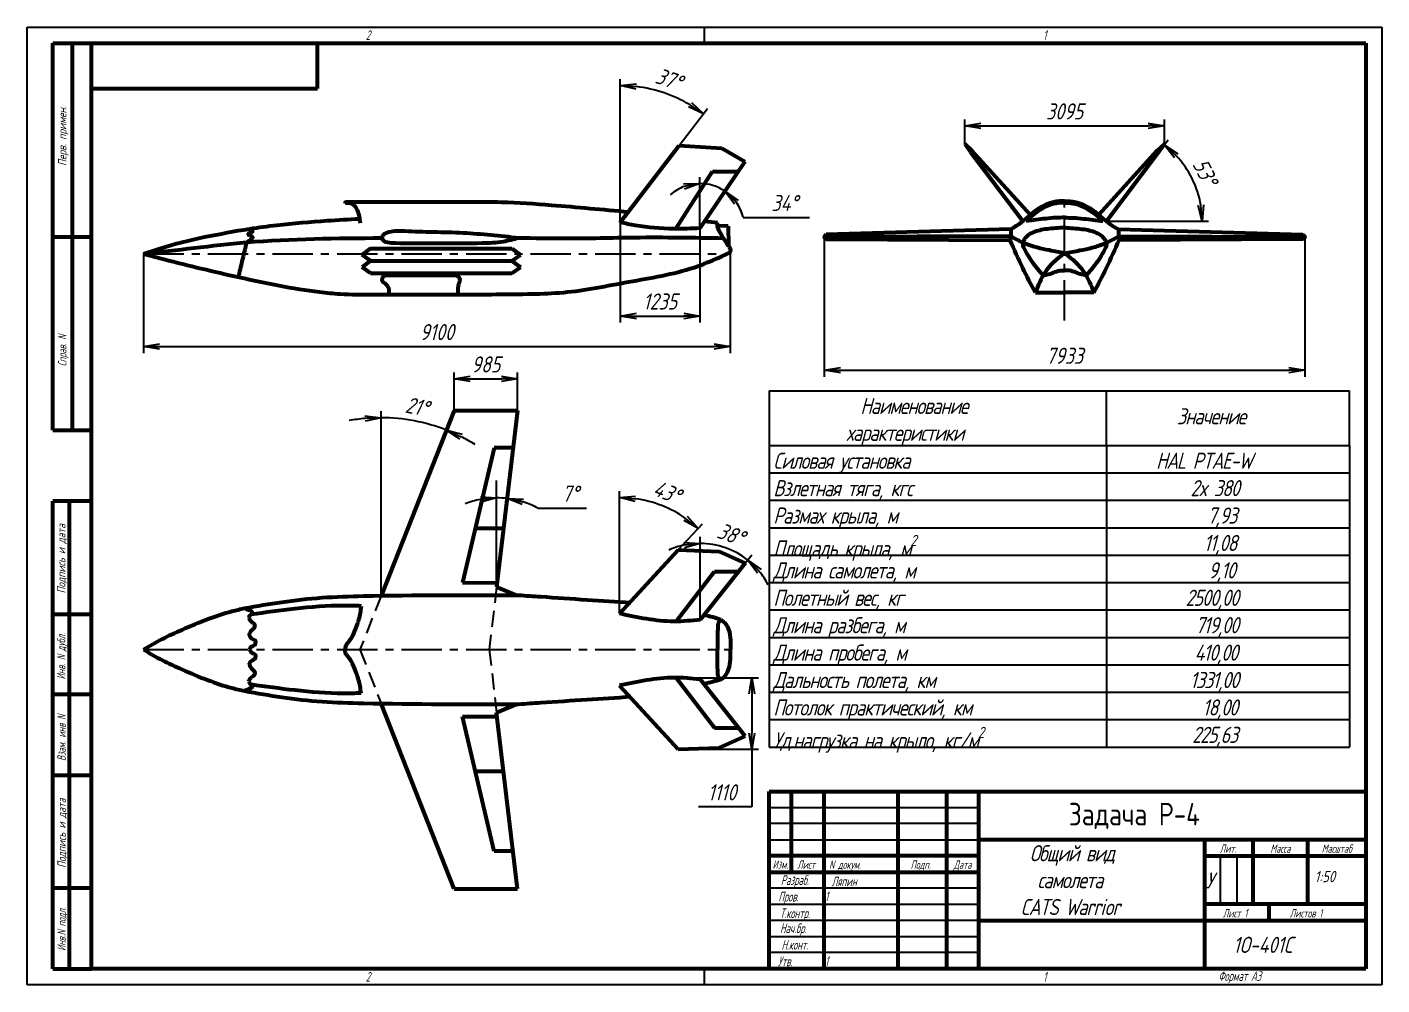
# Model space of a CAD drawing. Header units: millimetres. Extents: x -985956116104 to 1932156, y -552630487266 to 633586.
# Drawn here: x 5994.7 to 6414.7, y 35515 to 35812 of the extents above; entities that cross this region are included whole.
import ezdxf
from ezdxf.enums import TextEntityAlignment as Align

# ---------------------------------------------------------------- set-up
doc = ezdxf.new("R2010")
doc.units = ezdxf.units.MM
doc.linetypes.add('CENTER', pattern=[2, 1.25, -0.25, 0.25, -0.25])
doc.linetypes.add('DASHED', pattern=[0.75, 0.5, -0.25])
for name, color, linetype, lineweight in [('_axes (Оси)', 6, 'CENTER', 30), ('_basic (Основной)', 4, 'Continuous', 60), ('_contour (Тонкий)', 7, 'Continuous', 30), ('_inscription (Знаки)', 30, 'Continuous', 80), ('_invisible (Невидимый)', 1, 'DASHED', 30), ('_remote (Тонкий)', 9, 'Continuous', 30), ('_text (Надписи)', 2, 'Continuous', 30)]:
    doc.layers.add(name, color=color, linetype=linetype, lineweight=lineweight)
doc.styles.add('ESKD', font='eskd.shx', dxfattribs={"oblique": 15, "height": 5})
doc.dimstyles.new('ESKD', dxfattribs={"dimtxt": 5, "dimasz": 5, "dimexe": 2, "dimexo": 0, "dimgap": 2, "dimtad": 1, "dimtoh": 1, "dimzin": 12, "dimdsep": 46, "dimtxsty": 'ESKD', "dimblk1": 'OPEN', "dimblk2": 'OPEN', "dimsah": 1, "dimcen": 5, "dimclrd": 256, "dimclre": 256, "dimclrt": 2, "dimadec": 0, "dimazin": 0, "dimtfac": 1, "dimtmove": 0, "dimatfit": 3, "dimldrblk": 'OPEN', "dimfxl": 1, "dimtolj": 1, "dimtzin": 12, "dimlwd": -1, "dimlwe": -1, "dimarcsym": 0})

# ---------------------------------------------------------------- blocks, each defined once
blk = doc.blocks.new('_OPEN')
at = {"color": 0, "linetype": 'ByBlock'}
for p, q in [((-1, 0.167), (0, 0)), ((0, 0), (-1, -0.167)), ((0, 0), (-1, 0))]:
    blk.add_line(p, q, dxfattribs=at)
blk = doc.blocks.new('*D619')
at = {"layer": '_contour (Тонкий)', "transparency": 16777216}
for p, q in [((6212.7, 35742.11), (6212.7, 35710.9)), ((6030.78, 35741.65), (6030.78, 35710.9)), ((6035.78, 35712.9), (6207.7, 35712.9))]:
    blk.add_line(p, q, dxfattribs=at)
at = {"layer": 'Defpoints', "color": 0, "transparency": 16777216}
for p in [(6212.7, 35742.11), (6030.78, 35741.65), (6212.7, 35712.9)]:
    blk.add_point(p, dxfattribs=at)
at = {"layer": '_contour (Тонкий)', "transparency": 16777216, "xscale": 5, "yscale": 5, "zscale": 5, "rotation": 180}
blk.add_blockref('_OPEN', (6030.78, 35712.9), dxfattribs=at)
at = {"layer": '_contour (Тонкий)', "transparency": 16777216, "xscale": 5, "yscale": 5, "zscale": 5}
blk.add_blockref('_OPEN', (6212.7, 35712.9), dxfattribs=at)
at = {"layer": '_contour (Тонкий)', "color": 2, "transparency": 16777216, "insert": (6121.74, 35717.4), "char_height": 5, "attachment_point": 5, "style": 'ESKD'}
blk.add_mtext('\\A1;9100', dxfattribs=at)
blk = doc.blocks.new('*D620')
at = {"layer": '_contour (Тонкий)', "transparency": 16777216}
for p, q in [((6178.6, 35751.37), (6178.6, 35720.38)), ((6203.29, 35749.6), (6203.29, 35720.38)), ((6183.6, 35722.38), (6198.29, 35722.38))]:
    blk.add_line(p, q, dxfattribs=at)
at = {"layer": 'Defpoints', "color": 0, "transparency": 16777216}
for p in [(6178.6, 35751.37), (6203.29, 35749.6), (6203.29, 35722.38)]:
    blk.add_point(p, dxfattribs=at)
at = {"layer": '_contour (Тонкий)', "transparency": 16777216, "xscale": 5, "yscale": 5, "zscale": 5, "rotation": 180}
blk.add_blockref('_OPEN', (6178.6, 35722.38), dxfattribs=at)
at = {"layer": '_contour (Тонкий)', "transparency": 16777216, "xscale": 5, "yscale": 5, "zscale": 5}
blk.add_blockref('_OPEN', (6203.29, 35722.38), dxfattribs=at)
at = {"layer": '_contour (Тонкий)', "color": 2, "transparency": 16777216, "insert": (6190.94, 35726.88), "char_height": 5, "attachment_point": 5, "style": 'ESKD'}
blk.add_mtext('\\A1;1235', dxfattribs=at)
blk = doc.blocks.new('*D621')
at = {"layer": '_contour (Тонкий)', "transparency": 16777216}
for p, q in [((6127.09, 35693.12), (6127.09, 35704.87)), ((6146.75, 35693.12), (6146.75, 35704.87)), ((6132.09, 35702.87), (6141.75, 35702.87))]:
    blk.add_line(p, q, dxfattribs=at)
at = {"layer": 'Defpoints', "color": 0, "transparency": 16777216}
for p in [(6146.75, 35702.87), (6127.09, 35693.12), (6146.75, 35693.12)]:
    blk.add_point(p, dxfattribs=at)
at = {"layer": '_contour (Тонкий)', "transparency": 16777216, "xscale": 5, "yscale": 5, "zscale": 5, "rotation": 180}
blk.add_blockref('_OPEN', (6127.09, 35702.87), dxfattribs=at)
at = {"layer": '_contour (Тонкий)', "transparency": 16777216, "xscale": 5, "yscale": 5, "zscale": 5}
blk.add_blockref('_OPEN', (6146.75, 35702.87), dxfattribs=at)
at = {"layer": '_contour (Тонкий)', "color": 2, "transparency": 16777216, "insert": (6136.92, 35707.37), "char_height": 5, "attachment_point": 5, "style": 'ESKD'}
blk.add_mtext('\\A1;985', dxfattribs=at)
blk = doc.blocks.new('*D623')
at = {"layer": '_contour (Тонкий)', "transparency": 16777216}
for p, q in [((6285.4, 35775.73), (6285.4, 35783.33)), ((6290.4, 35781.33), (6342.27, 35781.33)), ((6347.27, 35775.73), (6347.27, 35783.33))]:
    blk.add_line(p, q, dxfattribs=at)
at = {"layer": 'Defpoints', "color": 0, "transparency": 16777216}
for p in [(6347.27, 35781.33), (6285.4, 35775.73), (6347.27, 35775.73)]:
    blk.add_point(p, dxfattribs=at)
at = {"layer": '_contour (Тонкий)', "transparency": 16777216, "xscale": 5, "yscale": 5, "zscale": 5, "rotation": 180}
blk.add_blockref('_OPEN', (6285.4, 35781.33), dxfattribs=at)
at = {"layer": '_contour (Тонкий)', "transparency": 16777216, "xscale": 5, "yscale": 5, "zscale": 5}
blk.add_blockref('_OPEN', (6347.27, 35781.33), dxfattribs=at)
at = {"layer": '_contour (Тонкий)', "color": 2, "transparency": 16777216, "insert": (6316.33, 35785.83), "char_height": 5, "attachment_point": 5, "style": 'ESKD'}
blk.add_mtext('\\A1;3095', dxfattribs=at)
blk = doc.blocks.new('*D624')
at = {"layer": '_contour (Тонкий)', "transparency": 16777216}
for p, q in [((6241.83, 35746.89), (6241.83, 35703.56)), ((6390.83, 35746.89), (6390.83, 35703.56)), ((6246.83, 35705.56), (6385.83, 35705.56))]:
    blk.add_line(p, q, dxfattribs=at)
at = {"layer": 'Defpoints', "color": 0, "transparency": 16777216}
for p in [(6241.83, 35746.89), (6390.83, 35746.89), (6390.83, 35705.56)]:
    blk.add_point(p, dxfattribs=at)
at = {"layer": '_contour (Тонкий)', "transparency": 16777216, "xscale": 5, "yscale": 5, "zscale": 5, "rotation": 180}
blk.add_blockref('_OPEN', (6241.83, 35705.56), dxfattribs=at)
at = {"layer": '_contour (Тонкий)', "transparency": 16777216, "xscale": 5, "yscale": 5, "zscale": 5}
blk.add_blockref('_OPEN', (6390.83, 35705.56), dxfattribs=at)
at = {"layer": '_contour (Тонкий)', "color": 2, "transparency": 16777216, "insert": (6316.33, 35710.06), "char_height": 5, "attachment_point": 5, "style": 'ESKD'}
blk.add_mtext('\\A1;7933', dxfattribs=at)
blk = doc.blocks.new('*D625')
at = {"layer": '_contour (Тонкий)', "transparency": 16777216}
blk.add_line((6104.47, 35684.04), (6104.47, 35692.83), dxfattribs=at)
for start, end in [(95.1947, 100.3893), (68.5138, 90), (58.1245, 63.3191)]:
    blk.add_arc((6104.47, 35635.67), 55.17, start, end, dxfattribs=at)
at = {"layer": 'Defpoints', "color": 0, "transparency": 16777216}
for p in [(6127.09, 35693.12), (6118.12, 35689.12), (6104.47, 35684.04), (6104.47, 35635.67), (6104.47, 35635.67)]:
    blk.add_point(p, dxfattribs=at)
at = {"layer": '_contour (Тонкий)', "transparency": 16777216, "xscale": 5, "yscale": 5, "zscale": 5}
for p, rotation in [((6104.47, 35690.83), 2.597333120003325), ((6124.68, 35687), 155.9164624053271)]:
    blk.add_blockref('_OPEN', p, dxfattribs=dict(at, rotation=rotation))
at = {"layer": '_contour (Тонкий)', "color": 2, "transparency": 16777216, "insert": (6115.59, 35694.29), "char_height": 5, "attachment_point": 5, "rotation": 349.2569, "style": 'ESKD'}
blk.add_mtext('\\A1;21°', dxfattribs=at)
blk = doc.blocks.new('*D626')
at = {"layer": '_contour (Тонкий)', "transparency": 16777216}
blk.add_line((6153.07, 35662.82), (6168.17, 35662.82), dxfattribs=at)
for start, end in [(100.4183, 110.8367), (83.242, 90), (62.3179, 83.242), (62.4053, 72.8236)]:
    blk.add_arc((6140.27, 35638.44), 27.54, start, end, dxfattribs=at)
at = {"layer": 'Defpoints', "color": 0, "transparency": 16777216}
for p in [(6146.75, 35693.12), (6140.27, 35671.35), (6141.36, 35665.95), (6140.27, 35638.44), (6140.27, 35638.44)]:
    blk.add_point(p, dxfattribs=at)
at = {"layer": '_contour (Тонкий)', "transparency": 16777216, "xscale": 5, "yscale": 5, "zscale": 5}
for p, rotation in [((6140.27, 35665.97), 5.209169186229623), ((6143.51, 35665.78), 168.0328004852058)]:
    blk.add_blockref('_OPEN', p, dxfattribs=dict(at, rotation=rotation))
at = {"layer": '_contour (Тонкий)', "color": 2, "transparency": 16777216, "insert": (6163.12, 35667.32), "char_height": 5, "attachment_point": 5, "style": 'ESKD'}
blk.add_mtext('\\A1;7°', dxfattribs=at)
blk = doc.blocks.new('*D627')
at = {"layer": '_contour (Тонкий)', "transparency": 16777216}
for p, q in [((6178.32, 35651.03), (6178.32, 35668.08)), ((6196.59, 35649.84), (6204.11, 35657.97))]:
    blk.add_line(p, q, dxfattribs=at)
blk.add_arc((6178.32, 35630.11), 35.97, 55.1804, 82.0293, dxfattribs=at)
at = {"layer": 'Defpoints', "color": 0, "transparency": 16777216}
for p in [(6195.5, 35661.71), (6178.32, 35651.03), (6196.59, 35649.84), (6178.32, 35630.11), (6178.32, 35630.11)]:
    blk.add_point(p, dxfattribs=at)
at = {"layer": '_contour (Тонкий)', "transparency": 16777216, "xscale": 5, "yscale": 5, "zscale": 5}
for p, rotation in [((6178.32, 35666.08), 176.0146624658111), ((6202.75, 35656.51), 321.1950869009791)]:
    blk.add_blockref('_OPEN', p, dxfattribs=dict(at, rotation=rotation))
at = {"layer": '_contour (Тонкий)', "color": 2, "transparency": 16777216, "insert": (6193.08, 35667.79), "char_height": 5, "attachment_point": 5, "rotation": 338.6049, "style": 'ESKD'}
blk.add_mtext('\\A1;43°', dxfattribs=at)
blk = doc.blocks.new('*D628')
at = {"layer": '_contour (Тонкий)', "transparency": 16777216}
for p, q in [((6203.35, 35645.73), (6203.35, 35653.88)), ((6217.33, 35645.75), (6219.35, 35648.29))]:
    blk.add_line(p, q, dxfattribs=at)
for start, end in [(102.1033, 114.2067), (51.5077, 90), (27.301, 39.4044)]:
    blk.add_arc((6203.35, 35628.16), 23.71, start, end, dxfattribs=at)
at = {"layer": 'Defpoints', "color": 0, "transparency": 16777216}
for p in [(6208.61, 35651.29), (6203.35, 35645.73), (6217.33, 35645.75), (6203.35, 35628.16), (6203.35, 35628.16)]:
    blk.add_point(p, dxfattribs=at)
at = {"layer": '_contour (Тонкий)', "transparency": 16777216, "xscale": 5, "yscale": 5, "zscale": 5}
for p, rotation in [((6203.35, 35651.88), 6.051666472466273), ((6218.11, 35646.72), 135.4560247725301)]:
    blk.add_blockref('_OPEN', p, dxfattribs=dict(at, rotation=rotation))
at = {"layer": '_contour (Тонкий)', "color": 2, "transparency": 16777216, "insert": (6212.89, 35654.72), "char_height": 5, "attachment_point": 5, "rotation": 340.2316, "style": 'ESKD'}
blk.add_mtext('\\A1;38°', dxfattribs=at)
blk = doc.blocks.new('*D629')
at = {"layer": '_contour (Тонкий)', "transparency": 16777216}
for p, q in [((6195.89, 35610.22), (6221.42, 35610.22)), ((6219.42, 35605.22), (6219.42, 35593.05)), ((6196.59, 35588.05), (6221.42, 35588.05)), ((6219.42, 35588.05), (6219.42, 35570.18)), ((6219.42, 35570.18), (6202.89, 35570.18))]:
    blk.add_line(p, q, dxfattribs=at)
at = {"layer": 'Defpoints', "color": 0, "transparency": 16777216}
for p in [(6195.89, 35610.22), (6219.42, 35610.22), (6196.59, 35588.05)]:
    blk.add_point(p, dxfattribs=at)
at = {"layer": '_contour (Тонкий)', "transparency": 16777216, "xscale": 5, "yscale": 5, "zscale": 5}
for p, rotation in [((6219.42, 35610.22), 90), ((6219.42, 35588.05), 270)]:
    blk.add_blockref('_OPEN', p, dxfattribs=dict(at, rotation=rotation))
at = {"layer": '_contour (Тонкий)', "color": 2, "transparency": 16777216, "insert": (6210.15, 35574.68), "char_height": 5, "attachment_point": 5, "style": 'ESKD'}
blk.add_mtext('\\A1;1110', dxfattribs=at)
blk = doc.blocks.new('*D630')
at = {"layer": '_contour (Тонкий)', "transparency": 16777216}
for p, q in [((6178.6, 35774.61), (6178.6, 35795.82)), ((6196.84, 35775.23), (6205.6, 35786.68))]:
    blk.add_line(p, q, dxfattribs=at)
blk.add_arc((6178.6, 35751.37), 42.44, 59.3416, 83.2463, dxfattribs=at)
at = {"layer": 'Defpoints', "color": 0, "transparency": 16777216}
for p in [(6196.49, 35789.86), (6178.6, 35774.61), (6196.84, 35775.23), (6178.6, 35751.37), (6178.6, 35751.37)]:
    blk.add_point(p, dxfattribs=at)
at = {"layer": '_contour (Тонкий)', "transparency": 16777216, "xscale": 5, "yscale": 5, "zscale": 5}
for p, rotation in [((6178.6, 35793.82), 176.6231613856801), ((6204.38, 35785.09), 325.9648067740167)]:
    blk.add_blockref('_OPEN', p, dxfattribs=dict(at, rotation=rotation))
at = {"layer": '_contour (Тонкий)', "color": 2, "transparency": 16777216, "insert": (6193.65, 35795.84), "char_height": 5, "attachment_point": 5, "rotation": 341.294, "style": 'ESKD'}
blk.add_mtext('\\A1;37°', dxfattribs=at)
blk = doc.blocks.new('*D631')
at = {"layer": '_contour (Тонкий)', "transparency": 16777216}
for p, q in [((6203.29, 35760.17), (6203.29, 35765.46)), ((6216.74, 35752.92), (6237.3, 35752.92))]:
    blk.add_line(p, q, dxfattribs=at)
for start, end in [(56.1511, 90), (110.7955, 131.5909), (13.8327, 56.1511), (14.5602, 35.3556)]:
    blk.add_arc((6203.29, 35749.6), 13.85, start, end, dxfattribs=at)
at = {"layer": 'Defpoints', "color": 0, "transparency": 16777216}
for p in [(6217.16, 35770.29), (6206, 35763.19), (6203.29, 35760.17), (6203.29, 35749.6), (6203.29, 35749.6)]:
    blk.add_point(p, dxfattribs=at)
at = {"layer": '_contour (Тонкий)', "transparency": 16777216, "xscale": 5, "yscale": 5, "zscale": 5}
for p, rotation in [((6203.29, 35763.46), 10.39773408947167), ((6211, 35761.11), 135.753365820163)]:
    blk.add_blockref('_OPEN', p, dxfattribs=dict(at, rotation=rotation))
at = {"layer": '_contour (Тонкий)', "color": 2, "transparency": 16777216, "insert": (6229.52, 35757.42), "char_height": 5, "attachment_point": 5, "style": 'ESKD'}
blk.add_mtext('\\A1;34°', dxfattribs=at)
blk = doc.blocks.new('*D622')
at = {"layer": '_contour (Тонкий)', "transparency": 16777216}
for p, q in [((6345.49, 35773.18), (6348.41, 35777.04)), ((6357.92, 35751.77), (6360.98, 35751.77))]:
    blk.add_line(p, q, dxfattribs=at)
blk.add_arc((6329.3, 35751.77), 29.68, 9.6638, 43.2293, dxfattribs=at)
at = {"layer": 'Defpoints', "color": 0, "transparency": 16777216}
for p in [(6345.49, 35773.18), (6357.59, 35760.76), (6329.3, 35751.77), (6329.3, 35751.77), (6357.92, 35751.77)]:
    blk.add_point(p, dxfattribs=at)
at = {"layer": '_contour (Тонкий)', "transparency": 16777216, "xscale": 5, "yscale": 5, "zscale": 5}
for p, rotation in [((6347.21, 35775.44), 138.0611638472383), ((6358.98, 35751.77), 274.8319030059862)]:
    blk.add_blockref('_OPEN', p, dxfattribs=dict(at, rotation=rotation))
at = {"layer": '_contour (Тонкий)', "color": 2, "transparency": 16777216, "insert": (6359.9, 35766.99), "char_height": 5, "attachment_point": 5, "rotation": 296.4465, "style": 'ESKD'}
blk.add_mtext('\\A1;53°', dxfattribs=at)

msp = doc.modelspace()

# ---------------------------------------------------------------- linework, layer by layer
at = {"layer": '_axes (Оси)', "ltscale": 10, "transparency": 33554687}
for p, q in [((6316.334, 35721.036), (6316.334, 35760.234)), ((6030.783, 35741.653), (6212.783, 35741.653)), ((6030.783, 35618.949), (6212.783, 35618.949))]:
    msp.add_line(p, q, dxfattribs=at)
at = {"layer": '_basic (Основной)', "transparency": 33554687}
for p, q in [((6002.706, 35806.971), (6014.706, 35806.971)), ((6002.706, 35686.971), (6002.706, 35806.971)), ((6008.706, 35806.971), (6008.706, 35686.971)), ((6014.706, 35519.971), (6014.706, 35806.971)), ((6014.706, 35806.971), (6409.706, 35806.971)), ((6084.706, 35792.971), (6084.706, 35806.971)), ((6409.706, 35806.971), (6409.706, 35519.971)), ((6014.706, 35792.971), (6084.706, 35792.971)), ((6285.403, 35775.727), (6287.174, 35773.179)), ((6285.403, 35775.727), (6287.611, 35773.686)), ((6347.266, 35775.727), (6345.058, 35773.686)), ((6347.266, 35775.727), (6345.494, 35773.179)), ((6178.597, 35751.375), (6196.844, 35775.231)), ((6196.844, 35775.231), (6210.04, 35774.471)), ((6210.04, 35774.471), (6217.16, 35770.29)), ((6287.174, 35773.179), (6303.369, 35751.772)), ((6287.611, 35773.686), (6305.741, 35753.75)), ((6345.058, 35773.686), (6326.928, 35753.75)), ((6345.494, 35773.179), (6329.3, 35751.772)), ((6217.16, 35770.29), (6203.287, 35749.604)), ((6195.859, 35749.413), (6207.207, 35767.184)), ((6207.207, 35767.184), (6215.077, 35767.184)), ((6208.718, 35751.285), (6204.658, 35751.648)), ((6002.706, 35746.971), (6014.706, 35746.971)), ((6212.093, 35750.275), (6208.727, 35750.348)), ((6212.093, 35750.275), (6212.112, 35744.226)), ((6299.472, 35747.101), (6241.835, 35746.892)), ((6299.634, 35749.263), (6242.429, 35747.628)), ((6299.642, 35747.102), (6299.427, 35745.94)), ((6299.634, 35749.263), (6299.642, 35747.102)), ((6333.035, 35749.263), (6333.027, 35747.102)), ((6333.027, 35747.102), (6333.242, 35745.94)), ((6333.035, 35749.263), (6390.24, 35747.628)), ((6333.196, 35747.101), (6390.834, 35746.892)), ((6101.2, 35743.312), (6098.54, 35741.391)), ((6101.2, 35743.312), (6144.958, 35743.312)), ((6144.958, 35743.312), (6147.617, 35741.391)), ((6242.432, 35746.17), (6299.427, 35745.94)), ((6390.237, 35746.17), (6333.242, 35745.94)), ((6101.2, 35739.47), (6098.54, 35741.391)), ((6101.2, 35739.47), (6098.54, 35737.549)), ((6101.2, 35739.47), (6144.958, 35739.47)), ((6144.958, 35739.47), (6147.617, 35741.391)), ((6144.958, 35739.47), (6147.617, 35737.549)), ((6101.2, 35735.628), (6098.54, 35737.549)), ((6101.2, 35735.628), (6144.958, 35735.628)), ((6106.72, 35735.076), (6127.275, 35735.076)), ((6144.958, 35735.628), (6147.617, 35737.549)), ((6307.276, 35729.637), (6316.334, 35729.637)), ((6325.393, 35729.637), (6316.334, 35729.637)), ((6127.089, 35693.124), (6104.472, 35635.667)), ((6127.089, 35693.124), (6146.754, 35693.124)), ((6146.754, 35693.124), (6140.273, 35638.436)), ((6002.706, 35686.971), (6014.706, 35686.971)), ((6139.467, 35681.469), (6129.723, 35639.7)), ((6145.373, 35681.469), (6139.467, 35681.469)), ((6014.706, 35664.971), (6002.706, 35664.971)), ((6002.706, 35519.971), (6002.706, 35664.971)), ((6007.706, 35664.971), (6007.706, 35519.971)), ((6133.672, 35656.628), (6142.429, 35656.628)), ((6178.317, 35630.109), (6196.585, 35649.843)), ((6196.585, 35649.843), (6209.244, 35649.383)), ((6217.333, 35645.753), (6203.347, 35628.164)), ((6209.244, 35649.383), (6217.333, 35645.753)), ((6195.89, 35627.673), (6207.807, 35643.197)), ((6207.807, 35643.197), (6215.301, 35643.197)), ((6129.723, 35639.7), (6140.417, 35639.646)), ((6140.273, 35638.436), (6146.377, 35635.833)), ((6002.706, 35629.971), (6014.706, 35629.971)), ((6178.317, 35607.788), (6196.585, 35588.054)), ((6195.89, 35610.224), (6207.807, 35594.7)), ((6217.333, 35592.145), (6203.347, 35609.733)), ((6014.706, 35604.971), (6002.706, 35604.971)), ((6127.089, 35544.773), (6104.472, 35602.23)), ((6140.273, 35599.461), (6146.377, 35602.064)), ((6146.754, 35544.773), (6140.273, 35599.461)), ((6129.723, 35598.197), (6140.417, 35598.251)), ((6139.467, 35556.428), (6129.723, 35598.197)), ((6207.807, 35594.7), (6215.301, 35594.7)), ((6209.244, 35588.514), (6217.333, 35592.145)), ((6196.585, 35588.054), (6209.244, 35588.514)), ((6002.706, 35579.971), (6014.706, 35579.971)), ((6133.672, 35581.269), (6142.429, 35581.269)), ((6289.706, 35519.971), (6289.706, 35574.971)), ((6145.373, 35556.428), (6139.467, 35556.428)), ((6014.706, 35544.971), (6002.706, 35544.971)), ((6127.089, 35544.773), (6146.754, 35544.773)), ((6002.706, 35519.971), (6014.706, 35519.971)), ((6409.706, 35519.971), (6014.706, 35519.971))]:
    msp.add_line(p, q, dxfattribs=at)
at = {"layer": '_basic (Основной)', "linetype": 'Continuous', "transparency": 33554687}
for p, q in [((6224.706, 35574.971), (6409.706, 35574.971)), ((6224.706, 35519.971), (6224.706, 35574.971)), ((6231.706, 35549.971), (6231.706, 35574.971)), ((6241.706, 35574.971), (6241.706, 35519.971)), ((6264.706, 35519.971), (6264.706, 35574.971)), ((6279.706, 35574.971), (6279.706, 35519.971)), ((6409.706, 35559.971), (6289.706, 35559.971)), ((6359.706, 35559.971), (6359.706, 35519.971)), ((6374.706, 35559.971), (6374.706, 35539.971)), ((6391.706, 35539.971), (6391.706, 35559.971)), ((6289.706, 35554.971), (6224.706, 35554.971)), ((6359.706, 35554.971), (6409.706, 35554.971)), ((6224.706, 35549.971), (6289.706, 35549.971)), ((6409.706, 35539.971), (6359.706, 35539.971)), ((6379.706, 35534.971), (6379.706, 35539.971)), ((6289.706, 35534.971), (6409.706, 35534.971))]:
    msp.add_line(p, q, dxfattribs=at)
at = {"layer": '_basic (Основной)', "transparency": 33554687}
for points in [[(6093.417, 35757.488), (6093.361, 35757.582), (6093.549, 35757.783)], [(6093.417, 35757.488), (6095.583, 35757.148), (6097.001, 35755.24), (6097.956, 35751.205)], [(6093.549, 35757.783), (6099.115, 35757.784), (6123.753, 35757.786), (6132.021, 35757.764)], [(6132.021, 35757.764), (6141.803, 35757.726), (6157.27, 35756.796), (6181.155, 35754.671)], [(6316.334, 35757.996), (6314.185, 35757.915), (6312.437, 35757.59), (6309.998, 35756.696), (6306.991, 35754.747), (6304.064, 35752.35), (6301.585, 35750.441), (6300.447, 35749.751), (6299.634, 35749.263)], [(6316.334, 35757.469), (6313.678, 35757.3), (6310.672, 35756.383), (6308.074, 35754.83), (6305.984, 35753.252), (6304.43, 35751.783)], [(6316.334, 35757.996), (6318.484, 35757.915), (6320.232, 35757.59), (6322.671, 35756.696), (6325.678, 35754.747), (6328.605, 35752.35), (6331.084, 35750.441), (6332.222, 35749.751), (6333.035, 35749.263)], [(6316.334, 35757.469), (6318.99, 35757.3), (6321.997, 35756.383), (6324.595, 35754.83), (6326.684, 35753.252), (6328.239, 35751.783)], [(6063.663, 35749.447), (6072.105, 35750.583), (6087.695, 35751.952), (6097.864, 35752.558)], [(6203.287, 35749.604), (6195.198, 35749.418), (6183.258, 35750.485), (6178.597, 35751.375)], [(6212.7, 35742.108), (6212.81, 35742.501), (6212.81, 35743.088), (6212.697, 35743.353), (6212.072, 35744.281), (6210.367, 35746.874), (6209.173, 35749.032), (6208.756, 35750.149), (6208.718, 35751.285)], [(6316.334, 35752.88), (6313.697, 35752.839), (6310.486, 35752.555), (6304.43, 35751.783)], [(6316.334, 35752.88), (6318.972, 35752.839), (6322.183, 35752.555), (6328.239, 35751.783)], [(6030.783, 35741.653), (6035.905, 35743.335), (6049.72, 35746.883), (6063.663, 35749.447)], [(6030.783, 35741.653), (6046.53, 35743.515), (6062.757, 35745.229), (6104.717, 35746.61)], [(6062.822, 35745.234), (6063.405, 35745.715), (6064.187, 35746.162), (6064.524, 35746.451), (6064.656, 35746.765), (6064.423, 35747.074), (6063.841, 35747.316), (6063.449, 35747.501), (6063.338, 35747.635), (6063.315, 35747.814), (6063.494, 35748.015), (6064.12, 35748.282), (6064.544, 35748.528), (6064.545, 35748.756), (6064.147, 35748.989), (6063.762, 35749.108), (6063.597, 35749.175), (6063.554, 35749.429)], [(6104.717, 35746.61), (6105.311, 35747.63), (6106.956, 35748.498), (6111.656, 35748.748), (6129.795, 35748.19), (6147.064, 35746.637)], [(6104.717, 35746.61), (6104.897, 35746.049), (6106.39, 35745.276), (6108.879, 35745.027), (6121.901, 35744.944), (6135.822, 35745.025), (6142.291, 35745.523), (6147.064, 35746.637)], [(6147.064, 35746.637), (6161.644, 35746.471), (6183.07, 35746.757), (6210.551, 35746.569)], [(6242.429, 35747.628), (6241.835, 35746.864), (6242.432, 35746.17)], [(6316.334, 35741.892), (6311.584, 35742.756), (6304.187, 35744.786), (6299.472, 35747.101)], [(6316.334, 35749.812), (6314.937, 35749.726), (6312.23, 35749.468), (6309.652, 35749.168), (6307.59, 35748.652), (6305.7, 35747.837), (6304.54, 35746.978), (6303.852, 35746.076), (6303.425, 35745.109)], [(6316.334, 35749.812), (6317.732, 35749.726), (6320.439, 35749.468), (6323.016, 35749.168), (6325.079, 35748.652), (6326.969, 35747.837), (6328.129, 35746.978), (6328.816, 35746.076), (6329.244, 35745.109)], [(6316.334, 35741.892), (6321.085, 35742.756), (6328.482, 35744.786), (6333.196, 35747.101)], [(6390.24, 35747.628), (6390.834, 35746.864), (6390.237, 35746.17)], [(6030.783, 35741.653), (6037.054, 35740.006), (6060.436, 35734.408), (6085.386, 35729.854), (6091.741, 35729.243), (6101.996, 35729.056), (6128.981, 35729.1), (6151.194, 35729.238), (6160.98, 35729.706), (6181.158, 35732.982), (6201.509, 35737.475), (6212.7, 35742.108)], [(6060.272, 35734.444), (6061.417, 35739.422), (6062.822, 35745.234)], [(6307.276, 35729.637), (6303.361, 35737.274), (6299.427, 35745.94)], [(6303.425, 35745.109), (6303.423, 35744.187), (6303.68, 35743.5), (6305.012, 35741.01), (6309.648, 35734.928)], [(6329.244, 35745.109), (6329.246, 35744.187), (6328.988, 35743.5), (6327.656, 35741.01), (6323.021, 35734.928)], [(6325.393, 35729.637), (6329.308, 35737.274), (6333.242, 35745.94)], [(6316.334, 35741.892), (6314.389, 35740.359), (6310.324, 35736.013), (6307.276, 35729.637)], [(6316.334, 35741.892), (6318.28, 35740.359), (6322.345, 35736.013), (6325.393, 35729.637)], [(6106.909, 35729.071), (6106.846, 35730.994), (6105.777, 35732.375), (6105.212, 35732.752), (6104.897, 35733.161), (6105.277, 35734.731), (6106.72, 35735.076)], [(6127.275, 35735.076), (6127.346, 35735.074), (6127.583, 35735.047), (6128.652, 35734.243), (6128.805, 35733.207), (6128.581, 35732.595), (6128.315, 35731.637), (6128.229, 35729.1)], [(6309.648, 35734.928), (6311.375, 35735.335), (6313.351, 35736.065), (6315.456, 35736.537), (6316.334, 35736.537)], [(6323.021, 35734.928), (6321.294, 35735.335), (6319.318, 35736.065), (6317.212, 35736.537), (6316.334, 35736.537)], [(6062.102, 35631.774), (6073.633, 35633.688), (6086.129, 35635.054), (6098.993, 35635.565), (6147.088, 35635.831)], [(6147.088, 35635.831), (6153.936, 35635.388), (6168.311, 35634.407), (6181.862, 35633.544)], [(6030.783, 35618.949), (6036.643, 35622.252), (6042.734, 35625.101), (6050.856, 35628.457), (6058.198, 35630.837), (6062.102, 35631.774)], [(6063.477, 35628.844), (6063.59, 35629.169), (6064.024, 35629.737), (6064.489, 35630.358), (6064.467, 35630.663), (6063.852, 35631.034), (6063.072, 35631.306), (6062.102, 35631.774)], [(6063.477, 35628.844), (6063.693, 35628.302), (6064.094, 35627.728), (6064.77, 35627.179), (6065.237, 35626.769), (6065.317, 35626.468)], [(6098.23, 35632.457), (6092.745, 35632.564), (6077.681, 35631.582), (6064.087, 35629.798)], [(6098.23, 35632.457), (6097.945, 35630.322), (6096.845, 35626.332), (6095.552, 35623.213), (6094.193, 35621.162), (6093.481, 35620.213), (6093.28, 35618.949)], [(6203.347, 35628.164), (6195.239, 35627.671), (6178.317, 35630.109)], [(6209.823, 35628.204), (6207.299, 35628.958), (6204.513, 35629.63)], [(6063.672, 35623.347), (6063.693, 35623.676), (6064.462, 35625.04), (6065.041, 35625.573), (6065.317, 35626.113), (6065.317, 35626.468)], [(6209.823, 35628.204), (6209.139, 35627.47), (6208.803, 35625.627), (6208.762, 35623.743), (6208.762, 35618.949)], [(6209.823, 35628.204), (6210.864, 35627.364), (6212.408, 35624.33), (6212.792, 35621.063), (6212.801, 35618.949)], [(6063.672, 35623.347), (6063.715, 35623.024), (6065.148, 35621.966), (6065.479, 35621.694), (6065.557, 35621.148)], [(6063.672, 35618.949), (6064.076, 35619.687), (6065.148, 35620.33), (6065.479, 35620.602), (6065.557, 35621.148)], [(6030.783, 35618.949), (6036.643, 35615.645), (6042.734, 35612.796), (6050.856, 35609.44), (6058.198, 35607.06), (6062.102, 35606.123)], [(6063.672, 35618.949), (6064.076, 35618.21), (6065.148, 35617.567), (6065.479, 35617.295), (6065.557, 35616.749)], [(6063.672, 35614.55), (6063.715, 35614.873), (6065.148, 35615.931), (6065.479, 35616.204), (6065.557, 35616.749)], [(6098.23, 35605.44), (6097.945, 35607.575), (6096.845, 35611.566), (6095.552, 35614.685), (6094.193, 35616.735), (6093.481, 35617.685), (6093.28, 35618.949)], [(6209.823, 35609.693), (6209.139, 35610.427), (6208.803, 35612.27), (6208.762, 35614.154), (6208.762, 35618.949)], [(6209.823, 35609.693), (6210.864, 35610.533), (6212.408, 35613.568), (6212.792, 35616.834), (6212.801, 35618.949)], [(6063.672, 35614.55), (6063.693, 35614.221), (6064.462, 35612.857), (6065.041, 35612.324), (6065.317, 35611.784), (6065.317, 35611.429)], [(6063.477, 35609.053), (6063.59, 35608.728), (6064.024, 35608.16), (6064.489, 35607.539), (6064.467, 35607.234), (6063.852, 35606.863), (6063.072, 35606.591), (6062.102, 35606.123)], [(6063.477, 35609.053), (6063.693, 35609.595), (6064.094, 35610.169), (6064.77, 35610.718), (6065.237, 35611.128), (6065.317, 35611.429)], [(6098.23, 35605.44), (6092.745, 35605.333), (6077.681, 35606.315), (6064.087, 35608.099)], [(6203.347, 35609.733), (6195.239, 35610.226), (6178.317, 35607.788)], [(6209.823, 35609.693), (6207.299, 35608.939), (6204.513, 35608.267)], [(6062.102, 35606.123), (6073.633, 35604.209), (6086.129, 35602.843), (6098.993, 35602.333), (6147.088, 35602.066)], [(6147.088, 35602.066), (6153.936, 35602.509), (6168.311, 35603.49), (6181.862, 35604.353)]]:
    msp.add_spline(points, degree=3, dxfattribs=at)
at = {"layer": '_contour (Тонкий)', "transparency": 33554687}
for p, q in [((5994.706, 35514.971), (5994.706, 35811.971)), ((5994.706, 35811.971), (6414.706, 35811.971)), ((6204.706, 35806.971), (6204.706, 35811.971)), ((6414.706, 35811.971), (6414.706, 35514.971)), ((6178.597, 35751.375), (6178.597, 35774.613)), ((6203.287, 35749.604), (6203.287, 35760.174)), ((6329.3, 35751.772), (6357.918, 35751.772)), ((6224.706, 35699.233), (6404.706, 35699.233)), ((6224.706, 35699.233), (6224.706, 35690.733)), ((6329.341, 35682.233), (6329.341, 35699.233)), ((6404.706, 35682.233), (6404.706, 35699.233)), ((6224.706, 35690.733), (6224.706, 35682.233)), ((6104.472, 35635.667), (6104.472, 35684.037)), ((6224.706, 35682.233), (6404.706, 35682.233)), ((6224.706, 35682.233), (6224.706, 35673.733)), ((6329.341, 35682.233), (6329.341, 35588.733)), ((6404.706, 35682.233), (6404.706, 35675.234)), ((6404.706, 35675.234), (6404.706, 35588.733)), ((6140.273, 35638.436), (6140.273, 35671.351)), ((6224.706, 35673.733), (6404.706, 35673.733)), ((6224.706, 35673.733), (6224.706, 35665.233)), ((6224.706, 35665.233), (6404.706, 35665.233)), ((6224.706, 35665.233), (6224.706, 35656.733)), ((6224.706, 35656.733), (6404.706, 35656.733)), ((6224.706, 35656.733), (6224.706, 35648.233)), ((6178.317, 35630.109), (6178.317, 35651.031)), ((6203.347, 35628.164), (6203.347, 35645.733)), ((6224.706, 35648.233), (6404.706, 35648.233)), ((6224.706, 35648.233), (6224.706, 35639.733)), ((6224.706, 35639.733), (6404.706, 35639.733)), ((6224.706, 35639.733), (6224.706, 35631.233)), ((6224.706, 35631.233), (6404.706, 35631.233)), ((6224.706, 35631.233), (6224.706, 35622.733)), ((6224.706, 35622.733), (6404.706, 35622.733)), ((6224.706, 35622.733), (6224.706, 35614.233)), ((6224.706, 35614.233), (6404.706, 35614.233)), ((6224.706, 35614.233), (6224.706, 35605.733)), ((6224.706, 35605.733), (6404.706, 35605.733)), ((6224.706, 35605.733), (6224.706, 35597.233)), ((6224.706, 35597.233), (6404.706, 35597.233)), ((6224.706, 35597.233), (6224.706, 35588.733)), ((6224.706, 35588.733), (6404.706, 35588.733)), ((6204.706, 35514.971), (6204.706, 35519.971)), ((6414.706, 35514.971), (5994.706, 35514.971))]:
    msp.add_line(p, q, dxfattribs=at)
at = {"layer": '_invisible (Невидимый)', "ltscale": 10, "transparency": 33554687}
for p, q in [((6140.273, 35638.436), (6137.964, 35618.949)), ((6104.472, 35635.667), (6097.891, 35618.949)), ((6097.891, 35618.949), (6104.472, 35602.23)), ((6137.964, 35618.949), (6140.273, 35599.461))]:
    msp.add_line(p, q, dxfattribs=at)
at = {"layer": '_remote (Тонкий)', "linetype": 'Continuous', "transparency": 33554687}
for p, q in [((6224.706, 35569.971), (6289.706, 35569.971)), ((6289.706, 35564.971), (6224.706, 35564.971)), ((6224.706, 35559.971), (6289.706, 35559.971)), ((6289.706, 35544.971), (6224.706, 35544.971)), ((6224.706, 35539.971), (6289.706, 35539.971)), ((6289.706, 35534.971), (6224.706, 35534.971)), ((6224.706, 35529.971), (6289.706, 35529.971)), ((6289.706, 35524.971), (6224.706, 35524.971))]:
    msp.add_line(p, q, dxfattribs=at)
at = {"layer": '_remote (Тонкий)', "transparency": 33554687}
for p, q in [((6364.706, 35539.971), (6364.706, 35554.971)), ((6369.706, 35554.971), (6369.706, 35539.971))]:
    msp.add_line(p, q, dxfattribs=at)

# ---------------------------------------------------------------- texts
at = {"layer": '_contour (Тонкий)', "color": 2, "transparency": 33554687, "char_height": 5, "attachment_point": 1, "style": 'ESKD'}
for s, width, heights, insert in [('\\pi26.98394;{\\T0.9;Наименование\\P\\pi22.65061;характеристики}', 103.15836, [17.305], (6226.041, 35697.006)), ('\\pi21.82565;{\\T0.9;Значение}', 75.36466, [17.305], (6329.341, 35693.785)), ('{\\T0.9;Силовая установка}', 88.66534, [5.754], (6226.041, 35680.006)), ('\\pi14.05496;{\\T0.9;HAL PTAE-W}', 74.06872, [5.754], (6330.676, 35680.006)), ('{\\T0.9;Взлетная тяга, кгс}', 88.66534, [5.754], (6226.041, 35671.506)), ('\\pi24.65875;{\\T0.9;2x 380}', 74.06872, [5.754], (6330.676, 35671.506)), ('{\\T0.9;Размах крыла, м}', 88.66534, [5.754], (6226.041, 35663.006)), ('\\pi29.93592;{\\T0.9;7,93}', 74.06872, [5.754], (6330.676, 35663.006)), ('\\A1;{\\T0.9;Площадь крыла, м\\H0.7x;\\S2^ ;}', 88.66534, [5.754], (6226.041, 35654.519)), ('\\pi28.81199;{\\T0.9;11,08}', 74.06872, [5.754], (6330.676, 35654.506)), ('{\\T0.9;Длина самолета, м}', 88.66534, [5.754], (6226.041, 35646.006)), ('\\pi30.23064;{\\T0.9;9,10}', 74.06872, [5.754], (6330.676, 35646.006)), ('{\\T0.9;Полетный вес, кг}', 88.66534, [5.754], (6226.041, 35637.506)), ('\\pi23.15875;{\\T0.9;2500,00}', 74.06872, [5.754], (6330.676, 35637.506)), ('{\\T0.9;Длина разбега, м}', 88.66534, [5.754], (6226.041, 35629.006)), ('\\pi26.20637;{\\T0.9;719,00}', 74.06872, [5.754], (6330.676, 35629.006)), ('{\\T0.9;Длина пробега, м}', 88.66534, [5.754], (6226.041, 35620.506)), ('\\pi25.95347;{\\T0.9;410,00}', 74.06872, [5.754], (6330.676, 35620.506)), ('{\\T0.9;Дальность полета, км}', 88.66534, [5.754], (6226.041, 35612.006)), ('\\pi24.55817;{\\T0.9;1331,00}', 74.06872, [5.754], (6330.676, 35612.006)), ('{\\T0.9;Потолок практический, км}', 107.74218, [5.754], (6226.041, 35603.506)), ('\\pi28.41531;{\\T0.9;18,00}', 74.06872, [5.754], (6330.676, 35603.506)), ('\\A1;{\\T0.9;Уд.нагрузка на крыло, кг/м\\H0.7x;\\S2^ ;}', 107.01635, [4.393], (6226.041, 35595.006)), ('\\pi25.17401;{\\T0.9;225,63}', 74.06872, [5.754], (6330.676, 35595.006)), ('\\pi15.82436;{\\T0.9;Общий вид\\P\\pi18.22485;самолета \\P\\pi12.90159;CATS Warrior}', 70.09073, [25.222], (6289.706, 35558.295))]:
    msp.add_mtext_dynamic_manual_height_columns(s, width=width, gutter_width=12.5, heights=heights, dxfattribs=dict(at, insert=insert))
at = {"layer": '_inscription (Знаки)', "transparency": 33554687, "style": 'ESKD'}
msp.add_text('Задача Р-4', height=7, dxfattribs=at).set_placement((6317.698, 35564.423))
at = {"layer": '_text (Надписи)', "transparency": 33554687, "style": 'ESKD', "oblique": 15, "width": 0.8}
for s, height, p in [('2', 3, (6099.706, 35807.971)), ('1', 3, (6309.706, 35807.971)), ('N докум.', 2.6, (6243.339, 35550.957)), ('Ляпин', 3, (6244.106, 35545.574)), ('1', 3, (6242.076, 35540.917)), ('1', 3, (6242.076, 35520.848)), ('2', 3, (6099.706, 35515.971)), ('1', 3, (6309.706, 35515.971)), ('Формат А3', 3, (6364.017, 35516.213))]:
    msp.add_text(s, height=height, dxfattribs=at).set_placement(p)
at = {"layer": '_text (Надписи)', "transparency": 33554687, "style": 'ESKD', "oblique": 15}
for s, p in [('Перв. примен.', (6006.91, 35778.166)), ('Подпись и дата', (6006.579, 35647.119)), ('Подпись и дата', (6006.712, 35562.009))]:
    msp.add_text(s, height=2.6, rotation=90, dxfattribs=at).set_placement(p, align=Align.CENTER)
at = {"layer": '_text (Надписи)', "transparency": 33554687, "style": 'ESKD', "oblique": 15, "width": 0.8}
for s, p in [('Справ. N', (6006.907, 35711.661)), ('Инв. N дубл.', (6006.573, 35616.866)), ('Взам. инв N', (6006.698, 35591.549)), ('Инв.N подл.', (6006.69, 35532.267))]:
    msp.add_text(s, height=2.6, rotation=90, dxfattribs=at).set_placement(p, align=Align.CENTER)
for s, height, p in [('Лит.', 2.6, (6366.996, 35555.928)), ('Масса', 2.6, (6383.218, 35555.928)), ('Масштаб', 2.6, (6400.717, 35555.928)), ('Изм.', 2.6, (6228.206, 35550.971)), ('Лист', 2.6, (6236.206, 35550.971)), ('Подп.', 2.6, (6271.706, 35550.971)), ('Дата', 2.6, (6284.706, 35550.971)), ('Разраб.', 3, (6232.706, 35545.971)), ('Пров.', 3, (6230.706, 35540.828)), ('Т.контр.', 3, (6232.706, 35535.685)), ('Лист 1', 2.6, (6369.192, 35535.898)), ('Листов 1', 2.6, (6391.167, 35535.898)), ('Hач.бр.', 3, (6232.206, 35531.043)), ('H.конт.', 3, (6232.706, 35525.9)), ('Утв.', 3, (6229.706, 35520.757))]:
    msp.add_text(s, height=height, dxfattribs=at).set_placement(p, align=Align.CENTER)
at = {"layer": '_text (Надписи)', "transparency": 33554687, "attachment_point": 1, "style": 'ESKD'}
for s, heights, insert, char_height in [('У', [0], (6360.133, 35549.856), 5), ('1:50', [3.5], (6393.862, 35550.314), 3.5)]:
    msp.add_mtext_dynamic_manual_height_columns(s, width=10.69599, gutter_width=25, heights=heights, dxfattribs=dict(at, insert=insert, char_height=char_height))
at = {"layer": '_text (Надписи)', "transparency": 33554687, "insert": (6359.706, 35529.888), "char_height": 5, "width": 50.53786, "attachment_point": 1, "line_spacing_factor": 0.857143, "style": 'ESKD'}
msp.add_mtext('\\pi8.87226;1О-401С', dxfattribs=at)

# ---------------------------------------------------------------- dimensions: what is measured, and where the dimension line sits
at = {"layer": '_contour (Тонкий)', "transparency": 33554687}
for base, line1, line2, picture, middle in [((6196.495, 35789.859), ((6178.597, 35751.375), (6178.597, 35774.613)), ((6178.597, 35751.375), (6196.844, 35775.231)), '*D630', (6193.652, 35795.838)), ((6357.586, 35760.761), ((6329.3, 35751.772), (6357.918, 35751.772)), ((6345.494, 35773.179), (6329.3, 35751.772)), '*D622', (6359.903, 35766.994)), ((6205.997, 35763.188), ((6203.287, 35749.604), (6203.287, 35760.174)), ((6217.16, 35770.29), (6203.287, 35749.604)), '*D631', (6229.517, 35757.416)), ((6118.121, 35689.119), ((6127.089, 35693.124), (6104.472, 35635.667)), ((6104.472, 35635.667), (6104.472, 35684.037)), '*D625', (6115.594, 35694.288)), ((6141.356, 35665.95), ((6140.273, 35638.436), (6140.273, 35671.351)), ((6146.754, 35693.124), (6140.273, 35638.436)), '*D626', (6163.116, 35667.32)), ((6195.496, 35661.713), ((6178.317, 35630.109), (6178.317, 35651.031)), ((6178.317, 35630.109), (6196.585, 35649.843)), '*D627', (6193.081, 35667.791))]:
    dim = msp.add_angular_dim_2l(base=base, line1=line1, line2=line2, dimstyle='ESKD', dxfattribs=at)
    dim.commit()
    dim.dimension.update_dxf_attribs({"geometry": picture, "text_midpoint": middle})
for base, p1, p2, text, picture, middle in [((6347.266, 35781.326), (6285.403, 35775.727), (6347.266, 35775.727), '3095', '*D623', (6316.334, 35785.826)), ((6203.287, 35722.383), (6178.597, 35751.375), (6203.287, 35749.604), '1235', '*D620', (6190.942, 35726.883)), ((6390.834, 35705.556), (6241.835, 35746.892), (6390.834, 35746.892), '7933', '*D624', (6316.334, 35710.056)), ((6212.7, 35712.902), (6030.783, 35741.653), (6212.7, 35742.108), '9100', '*D619', (6121.742, 35717.402)), ((6146.754, 35702.866), (6127.089, 35693.124), (6146.754, 35693.124), '985', '*D621', (6136.921, 35707.366))]:
    dim = msp.add_linear_dim(base=base, p1=p1, p2=p2, text=text, dimstyle='ESKD', dxfattribs=at)
    dim.commit()
    dim.dimension.update_dxf_attribs({"geometry": picture, "text_midpoint": middle})
dim = msp.add_angular_dim_2l(base=(6208.613, 35651.286), line1=((6203.347, 35628.164), (6203.347, 35645.733)), line2=((6217.333, 35645.753), (6203.347, 35628.164)), dimstyle='ESKD', dxfattribs=at)
dim.commit()
dim.dimension.update_dxf_attribs({"geometry": '*D628', "text_midpoint": (6211.367, 35650.48), "dimtype": 162})
dim = msp.add_linear_dim(base=(6219.417, 35610.224), p1=(6196.585, 35588.054), p2=(6195.89, 35610.224), angle=90, text='1110', dimstyle='ESKD', dxfattribs=at)
dim.commit()
dim.dimension.update_dxf_attribs({"geometry": '*D629', "text_midpoint": (6210.155, 35570.176), "dimtype": 160})

doc.saveas('drawing.dxf')
